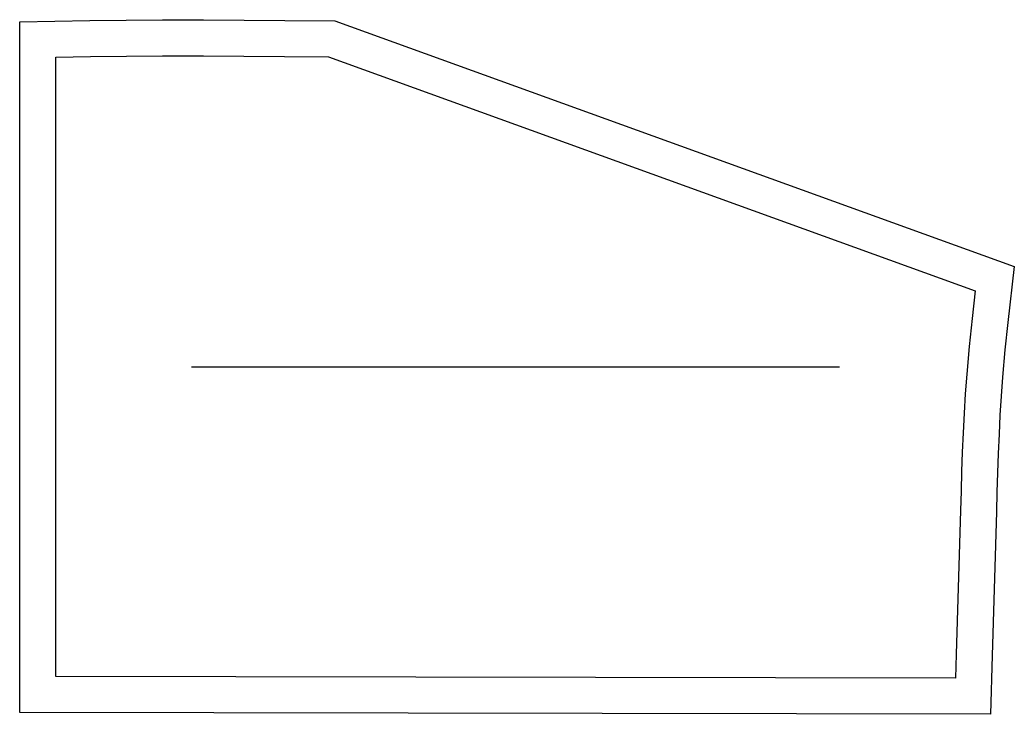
# Model space of a CAD drawing. Header units: inches. Extents: x 0 to 10.9, y 0 to 7.6.
import ezdxf

# ---------------------------------------------------------------- set-up
doc = ezdxf.new("R2010")
doc.units = ezdxf.units.IN

msp = doc.modelspace()

# ---------------------------------------------------------------- linework, layer by layer
at = {"layer": 'T001L001'}
for points in [[(10.877, 4.897), (10.808, 4.285), (10.777, 3.985), (10.75, 3.686), (10.735, 3.479), (10.722, 3.271), (10.712, 3.061), (10.703, 2.851), (10.696, 2.64), (10.689, 2.428), (10.683, 2.214), (10.637, 0.643), (10.618, 0), (0, 0.017), (0, 7.574), (0.766, 7.588), (1.164, 7.593), (1.561, 7.595), (2.008, 7.595), (2.453, 7.593), (2.898, 7.589), (3.446, 7.584), (10.877, 4.897)], [(10.451, 4.632), (10.417, 4.328), (10.385, 4.023), (10.358, 3.718), (10.342, 3.505), (10.329, 3.292), (10.318, 3.079), (10.31, 2.866), (10.302, 2.653), (10.296, 2.439), (10.29, 2.226), (10.244, 0.655), (10.236, 0.394), (0.394, 0.41), (0.393, 7.188), (0.771, 7.194), (1.167, 7.199), (1.562, 7.201), (2.007, 7.201), (2.451, 7.199), (2.894, 7.196), (3.375, 7.191), (10.451, 4.632)], [(1.879, 3.798), (8.966, 3.798)]]:
    msp.add_lwpolyline(points, dxfattribs=at)

doc.saveas('drawing.dxf')
